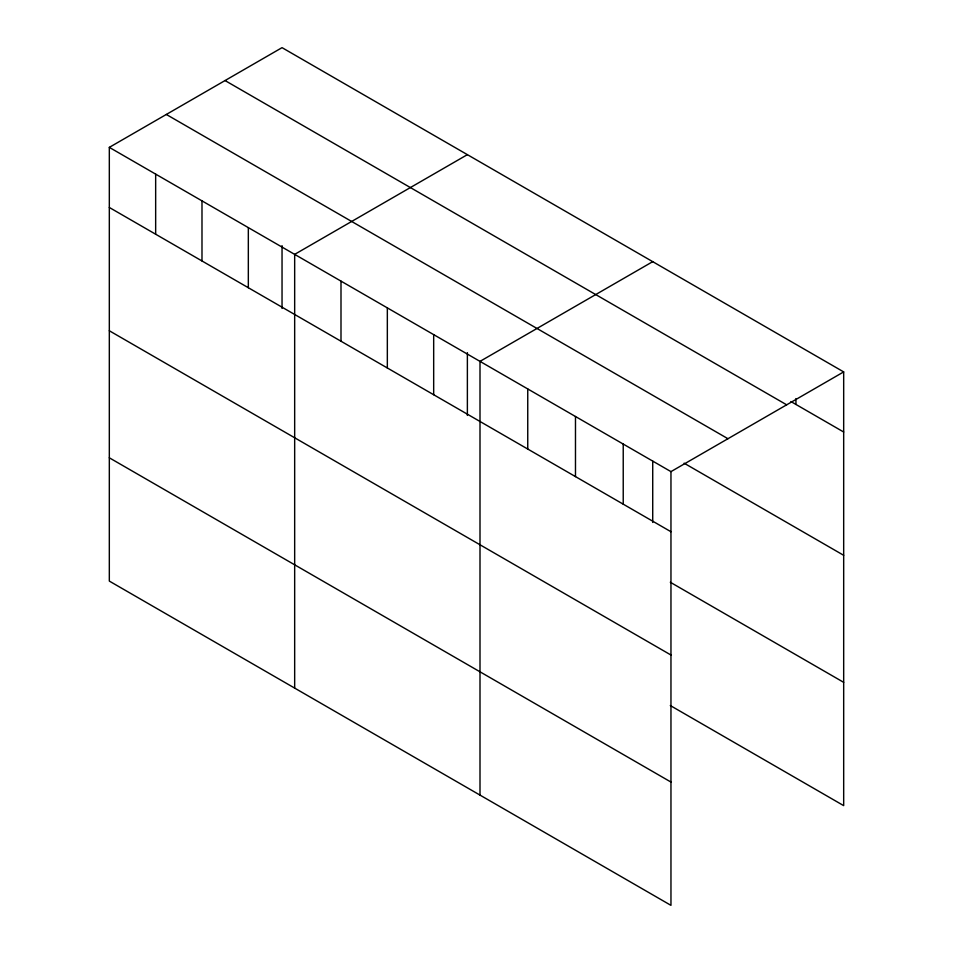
<?xml version="1.0" encoding="UTF-8"?>
<svg xmlns="http://www.w3.org/2000/svg" width="953" height="953" viewBox="0 0 953 953"><rect width="100%" height="100%" fill="white"/><g stroke="black" fill="none" stroke-linecap="round" stroke-linejoin="round"><path stroke-width="1.43" d="M109.321 147.37L670.96 471.628L670.96 905.35L109.321 581.092L109.321 147.37L282.04 47.65L843.679 371.908L843.679 805.63L670.304 705.542M467.375 154.66L294.668 254.368L294.668 688.09M652.722 261.658L480.002 361.378L480.002 795.1M670.96 471.628L843.679 371.908M790.919 401.547L843.679 432.007M225.039 80.552L786.678 404.822M166.322 114.455L727.961 438.725M684.123 463.194L843.679 555.301M109.321 207.468L670.96 531.726M670.304 582.247L843.679 682.336M109.321 330.762L670.96 655.021M109.321 457.797L670.96 782.056M795.934 398.58L795.934 404.453M652.722 461.121L652.722 522.447M623.226 444.062L623.226 504.161M575.481 416.497L575.481 476.607M527.748 388.943L527.748 449.042M467.375 352.658L467.375 415.437M433.675 334.622L433.675 394.721M387.335 307.879L387.335 367.977M340.995 281.123L340.995 341.222M282.04 245.648L282.04 308.438M248.328 227.624L248.328 287.723M201.988 200.869L201.988 260.967M155.661 174.113L155.661 234.212"/></g></svg>
